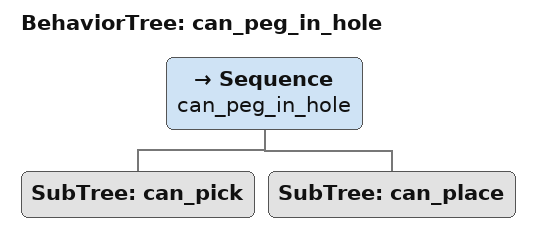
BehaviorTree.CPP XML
<?xml version="1.0"?>
<root BTCPP_format="4">
  <BehaviorTree ID="can_peg_in_hole">
    <Sequence name="can_peg_in_hole">
        <SubTree ID='can_pick'/>
        <SubTree ID='can_place'/>
    </Sequence>
  </BehaviorTree>
</root>
